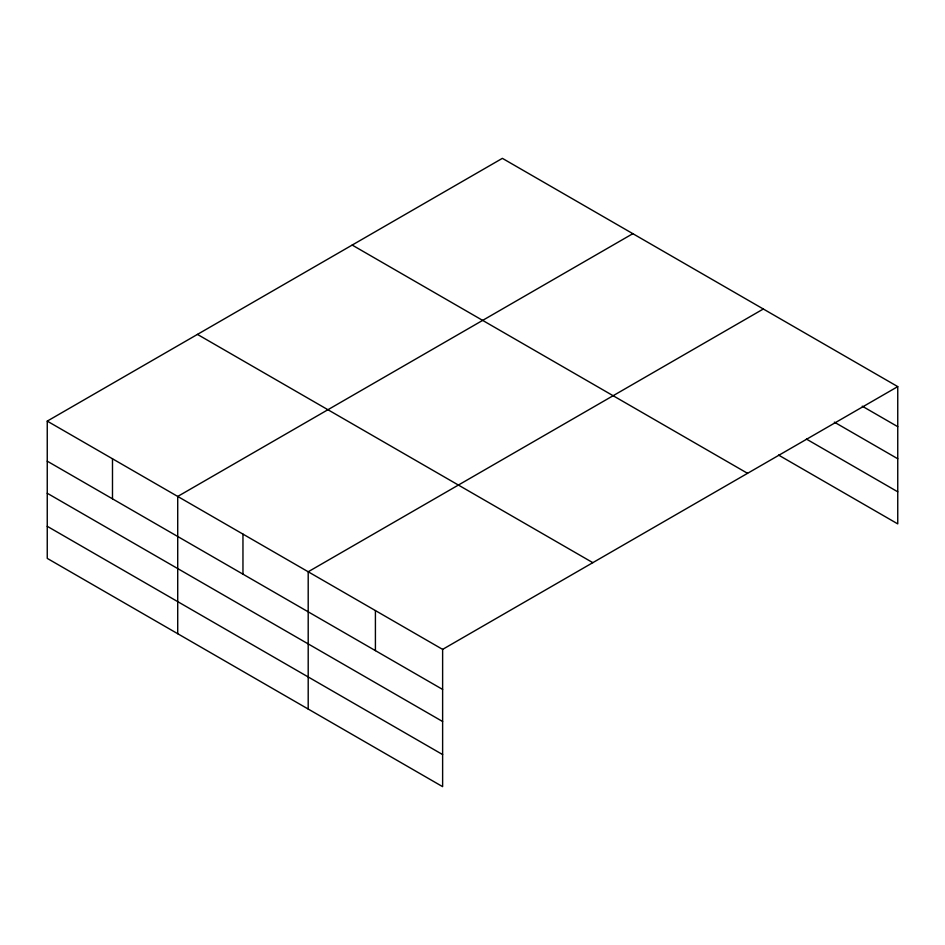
<?xml version="1.0" encoding="UTF-8"?>
<svg xmlns="http://www.w3.org/2000/svg" width="945" height="945" viewBox="0 0 945 945"><rect width="100%" height="100%" fill="white"/><g stroke="black" fill="none" stroke-linecap="round" stroke-linejoin="round"><path stroke-width="1.42" d="M47.25 421.116L442.626 649.38L442.626 786.653L47.25 558.389L47.25 421.116L502.374 158.347L897.75 386.611L897.75 523.884L778.538 455.065M632.843 233.675L177.719 496.444L177.719 633.717M763.324 309.003L308.2 571.772L308.2 709.045M442.626 649.38L897.75 386.611M862.242 406.173L897.75 426.679M834.341 422.143L897.75 458.75M806.439 439.094L897.75 491.802M352.178 245.062L747.554 473.327M197.446 334.4L592.822 562.665M47.25 461.172L442.626 689.437M47.25 493.255L442.626 721.519M47.25 526.306L442.626 754.571M375.413 610.576L375.413 650.632M242.959 534.102L242.959 574.158M112.49 458.774L112.49 498.83"/></g></svg>
